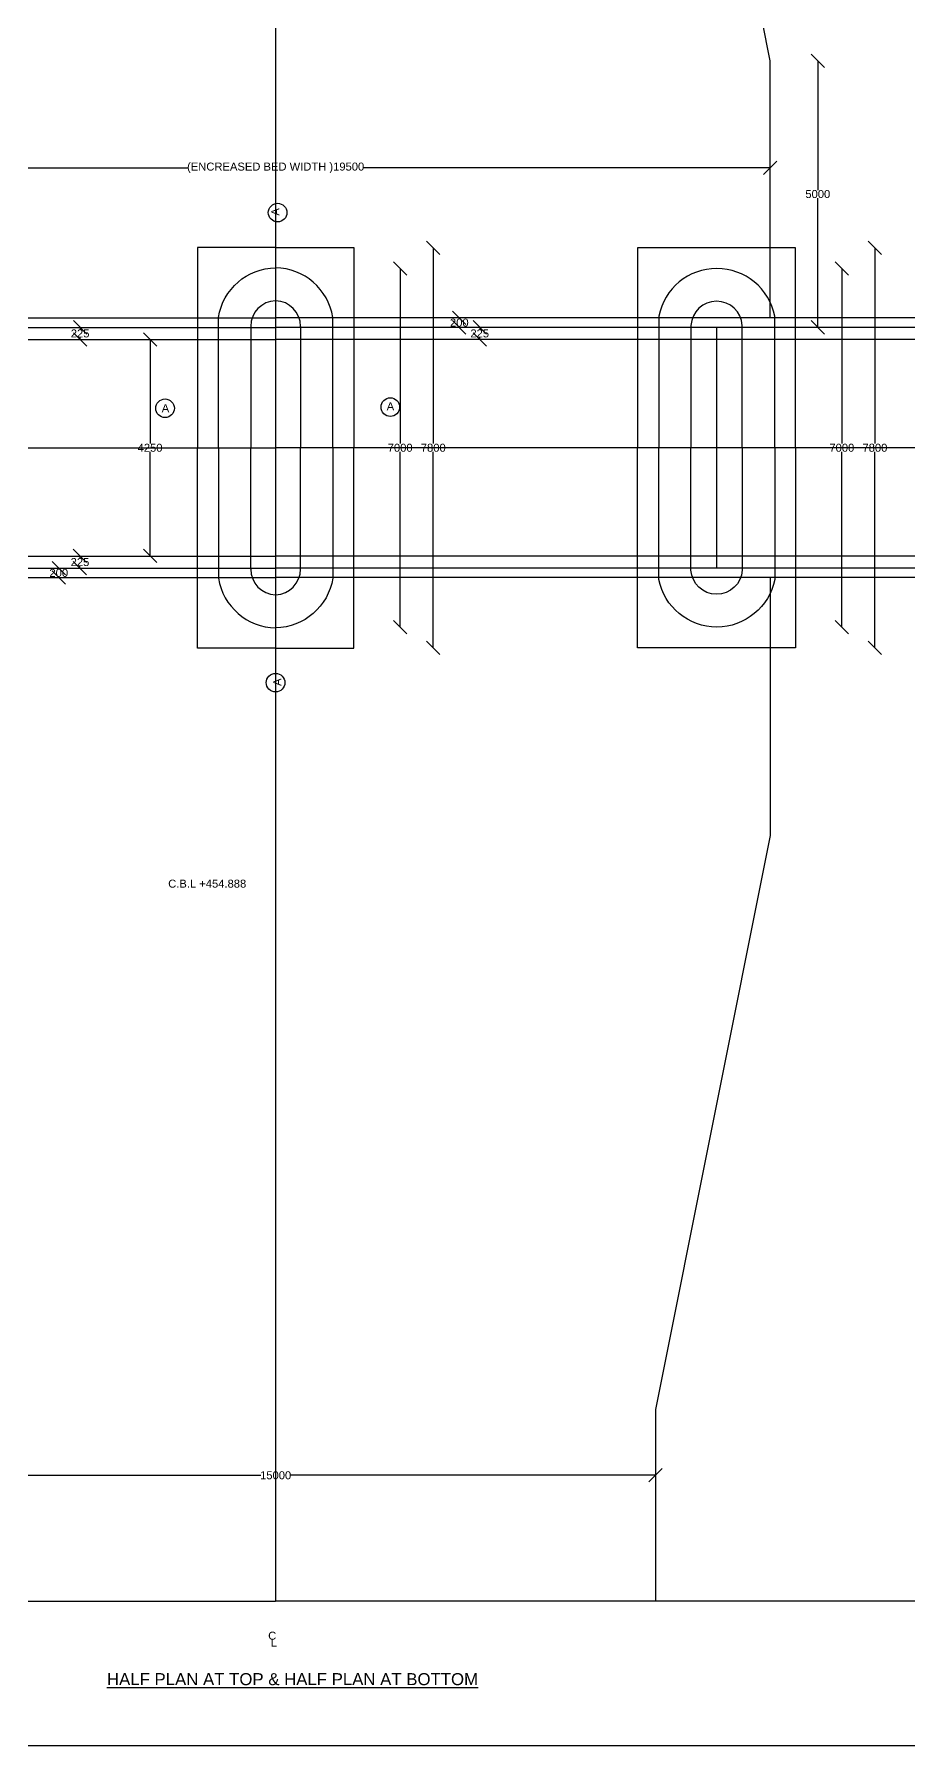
# Model space of a CAD drawing. Header units: inches. Extents: x 6.6 to 40.8, y 2.4 to 25.
# Drawn here: x 20.47 to 27.02, y 2.45 to 15.28 of the extents above; entities that cross this region are included whole.
import ezdxf

# ---------------------------------------------------------------- set-up
doc = ezdxf.new("R2010")
doc.units = ezdxf.units.IN
doc.header["$MEASUREMENT"] = 0
doc.layers.add('DIMENSION', color=7, linetype='Continuous', plot=False)
doc.styles.get("Standard").update_dxf_attribs({"font": 'arial.ttf', "height": 0.06})
doc.dimstyles.get("Standard").update_dxf_attribs({"dimtxt": 0.06, "dimasz": 0.1, "dimexe": 0, "dimexo": 0, "dimgap": 0, "dimtad": 0, "dimtih": 1, "dimtoh": 1, "dimdec": 4, "dimzin": 0, "dimdsep": 46, "dimtxsty": 'Standard', "dimblk": 'OBLIQUE', "dimcen": 0.09, "dimse1": 1, "dimse2": 1, "dimadec": 0, "dimazin": 0, "dimtfac": 1, "dimtdec": 4, "dimtofl": 0, "dimtmove": 0, "dimatfit": 0, "dimfxl": 1, "dimtolj": 1, "dimtzin": 0, "dimarcsym": 2})

# ---------------------------------------------------------------- blocks, each defined once
blk = doc.blocks.new('_Oblique')
at = {"color": 0, "linetype": 'ByBlock', "lineweight": -2}
blk.add_line((-0.5, -0.5), (0.5, 0.5), dxfattribs=at)
blk = doc.blocks.new('*D36')
at = {"layer": 'Defpoints', "color": 0, "transparency": 16777216}
for p in [(19.429, 4.491), (25.123, 4.491), (25.123, 4.48)]:
    blk.add_point(p, dxfattribs=at)
at = {"layer": 'DIMENSION', "color": 0, "lineweight": -2, "transparency": 16777216}
for p, q in [((19.429, 4.48), (22.166, 4.48)), ((25.123, 4.48), (22.386, 4.48))]:
    blk.add_line(p, q, dxfattribs=at)
at = {"layer": 'DIMENSION', "color": 0, "lineweight": -2, "transparency": 16777216, "xscale": 0.1, "yscale": 0.1, "zscale": 0.1, "rotation": 180}
blk.add_blockref('_Oblique', (19.429, 4.48), dxfattribs=at)
at = {"layer": 'DIMENSION', "color": 0, "lineweight": -2, "transparency": 16777216, "xscale": 0.1, "yscale": 0.1, "zscale": 0.1}
blk.add_blockref('_Oblique', (25.123, 4.48), dxfattribs=at)
at = {"layer": 'DIMENSION', "color": 0, "transparency": 16777216, "insert": (22.276, 4.48), "char_height": 0.06, "attachment_point": 5}
blk.add_mtext('\\A1;15000', dxfattribs=at)
blk = doc.blocks.new('*D60')
at = {"layer": 'Defpoints', "color": 0, "transparency": 16777216}
for p in [(20.811, 13.086), (20.811, 12.995), (20.811, 12.995)]:
    blk.add_point(p, dxfattribs=at)
at = {"layer": 'DIMENSION', "color": 0, "lineweight": -2, "transparency": 16777216}
for p, q in [((20.811, 13.086), (20.811, 13.071)), ((20.811, 12.995), (20.811, 13.01))]:
    blk.add_line(p, q, dxfattribs=at)
at = {"layer": 'DIMENSION', "color": 0, "lineweight": -2, "transparency": 16777216, "xscale": 0.1, "yscale": 0.1, "zscale": 0.1}
for p, rotation in [((20.811, 13.086), 90), ((20.811, 12.995), 270)]:
    blk.add_blockref('_Oblique', p, dxfattribs=dict(at, rotation=rotation))
at = {"layer": 'DIMENSION', "color": 0, "transparency": 16777216, "insert": (20.811, 13.04), "char_height": 0.06, "attachment_point": 5}
blk.add_mtext('\\A1;225', dxfattribs=at)
blk = doc.blocks.new('*D61')
at = {"layer": 'Defpoints', "color": 0, "transparency": 16777216}
for p in [(20.668, 13.157), (20.668, 13.086), (23.652, 13.086)]:
    blk.add_point(p, dxfattribs=at)
at = {"layer": 'DIMENSION', "color": 0, "lineweight": -2, "transparency": 16777216}
for p, q in [((23.652, 13.157), (23.652, 13.152)), ((23.652, 13.086), (23.652, 13.091))]:
    blk.add_line(p, q, dxfattribs=at)
at = {"layer": 'DIMENSION', "color": 0, "lineweight": -2, "transparency": 16777216, "xscale": 0.1, "yscale": 0.1, "zscale": 0.1}
for p, rotation in [((23.652, 13.157), 90), ((23.652, 13.086), 270)]:
    blk.add_blockref('_Oblique', p, dxfattribs=dict(at, rotation=rotation))
at = {"layer": 'DIMENSION', "color": 0, "transparency": 16777216, "insert": (23.652, 13.121), "char_height": 0.06, "attachment_point": 5}
blk.add_mtext('\\A1;200', dxfattribs=at)
blk = doc.blocks.new('*D62')
at = {"layer": 'Defpoints', "color": 0, "transparency": 16777216}
for p in [(21.335, 12.995), (21.335, 11.372), (21.335, 11.372)]:
    blk.add_point(p, dxfattribs=at)
at = {"layer": 'DIMENSION', "color": 0, "lineweight": -2, "transparency": 16777216}
for p, q in [((21.335, 12.995), (21.335, 12.214)), ((21.335, 11.372), (21.335, 12.153))]:
    blk.add_line(p, q, dxfattribs=at)
at = {"layer": 'DIMENSION', "color": 0, "lineweight": -2, "transparency": 16777216, "xscale": 0.1, "yscale": 0.1, "zscale": 0.1}
for p, rotation in [((21.335, 12.995), 90), ((21.335, 11.372), 270)]:
    blk.add_blockref('_Oblique', p, dxfattribs=dict(at, rotation=rotation))
at = {"layer": 'DIMENSION', "color": 0, "transparency": 16777216, "insert": (21.335, 12.183), "char_height": 0.06, "attachment_point": 5}
blk.add_mtext('\\A1;4250', dxfattribs=at)
blk = doc.blocks.new('*D63')
at = {"layer": 'Defpoints', "color": 0, "transparency": 16777216}
for p in [(22.167, 13.527), (22.167, 10.839), (23.209, 10.839)]:
    blk.add_point(p, dxfattribs=at)
at = {"layer": 'DIMENSION', "color": 0, "lineweight": -2, "transparency": 16777216}
for p, q in [((23.209, 13.527), (23.209, 12.214)), ((23.209, 10.839), (23.209, 12.153))]:
    blk.add_line(p, q, dxfattribs=at)
at = {"layer": 'DIMENSION', "color": 0, "lineweight": -2, "transparency": 16777216, "xscale": 0.1, "yscale": 0.1, "zscale": 0.1}
for p, rotation in [((23.209, 13.527), 90), ((23.209, 10.839), 270)]:
    blk.add_blockref('_Oblique', p, dxfattribs=dict(at, rotation=rotation))
at = {"layer": 'DIMENSION', "color": 0, "transparency": 16777216, "insert": (23.209, 12.183), "char_height": 0.06, "attachment_point": 5}
blk.add_mtext('\\A1;7000', dxfattribs=at)
blk = doc.blocks.new('*D64')
at = {"layer": 'Defpoints', "color": 0, "transparency": 16777216}
for p in [(22.169, 13.683), (22.169, 10.684), (23.457, 10.684)]:
    blk.add_point(p, dxfattribs=at)
at = {"layer": 'DIMENSION', "color": 0, "lineweight": -2, "transparency": 16777216}
for p, q in [((23.457, 13.683), (23.457, 12.214)), ((23.457, 10.684), (23.457, 12.153))]:
    blk.add_line(p, q, dxfattribs=at)
at = {"layer": 'DIMENSION', "color": 0, "lineweight": -2, "transparency": 16777216, "xscale": 0.1, "yscale": 0.1, "zscale": 0.1}
for p, rotation in [((23.457, 13.683), 90), ((23.457, 10.684), 270)]:
    blk.add_blockref('_Oblique', p, dxfattribs=dict(at, rotation=rotation))
at = {"layer": 'DIMENSION', "color": 0, "transparency": 16777216, "insert": (23.457, 12.183), "char_height": 0.06, "attachment_point": 5}
blk.add_mtext('\\A1;7800', dxfattribs=at)
blk = doc.blocks.new('*D65')
at = {"layer": 'Defpoints', "color": 0, "transparency": 16777216}
for p in [(23.805, 13.086), (23.805, 12.995), (23.805, 12.995)]:
    blk.add_point(p, dxfattribs=at)
at = {"layer": 'DIMENSION', "color": 0, "lineweight": -2, "transparency": 16777216}
for p, q in [((23.805, 13.086), (23.805, 13.071)), ((23.805, 12.995), (23.805, 13.01))]:
    blk.add_line(p, q, dxfattribs=at)
at = {"layer": 'DIMENSION', "color": 0, "lineweight": -2, "transparency": 16777216, "xscale": 0.1, "yscale": 0.1, "zscale": 0.1}
for p, rotation in [((23.805, 13.086), 90), ((23.805, 12.995), 270)]:
    blk.add_blockref('_Oblique', p, dxfattribs=dict(at, rotation=rotation))
at = {"layer": 'DIMENSION', "color": 0, "transparency": 16777216, "insert": (23.805, 13.04), "char_height": 0.06, "attachment_point": 5}
blk.add_mtext('\\A1;225', dxfattribs=at)
blk = doc.blocks.new('*D66')
at = {"layer": 'Defpoints', "color": 0, "transparency": 16777216}
for p in [(25.476, 13.527), (25.476, 10.839), (26.518, 10.839)]:
    blk.add_point(p, dxfattribs=at)
at = {"layer": 'DIMENSION', "color": 0, "lineweight": -2, "transparency": 16777216}
for p, q in [((26.518, 13.527), (26.518, 12.214)), ((26.518, 10.839), (26.518, 12.153))]:
    blk.add_line(p, q, dxfattribs=at)
at = {"layer": 'DIMENSION', "color": 0, "lineweight": -2, "transparency": 16777216, "xscale": 0.1, "yscale": 0.1, "zscale": 0.1}
for p, rotation in [((26.518, 13.527), 90), ((26.518, 10.839), 270)]:
    blk.add_blockref('_Oblique', p, dxfattribs=dict(at, rotation=rotation))
at = {"layer": 'DIMENSION', "color": 0, "transparency": 16777216, "insert": (26.518, 12.183), "char_height": 0.06, "attachment_point": 5}
blk.add_mtext('\\A1;7000', dxfattribs=at)
blk = doc.blocks.new('*D67')
at = {"layer": 'Defpoints', "color": 0, "transparency": 16777216}
for p in [(25.477, 13.683), (25.477, 10.684), (26.766, 10.684)]:
    blk.add_point(p, dxfattribs=at)
at = {"layer": 'DIMENSION', "color": 0, "lineweight": -2, "transparency": 16777216}
for p, q in [((26.766, 13.683), (26.766, 12.214)), ((26.766, 10.684), (26.766, 12.153))]:
    blk.add_line(p, q, dxfattribs=at)
at = {"layer": 'DIMENSION', "color": 0, "lineweight": -2, "transparency": 16777216, "xscale": 0.1, "yscale": 0.1, "zscale": 0.1}
for p, rotation in [((26.766, 13.683), 90), ((26.766, 10.684), 270)]:
    blk.add_blockref('_Oblique', p, dxfattribs=dict(at, rotation=rotation))
at = {"layer": 'DIMENSION', "color": 0, "transparency": 16777216, "insert": (26.766, 12.183), "char_height": 0.06, "attachment_point": 5}
blk.add_mtext('\\A1;7800', dxfattribs=at)
blk = doc.blocks.new('*D79')
at = {"layer": 'Defpoints', "color": 0, "transparency": 16777216}
for p in [(20.81, 11.372), (20.81, 11.372), (20.81, 11.28)]:
    blk.add_point(p, dxfattribs=at)
at = {"layer": 'DIMENSION', "color": 0, "lineweight": -2, "transparency": 16777216}
for p, q in [((20.81, 11.372), (20.81, 11.357)), ((20.81, 11.28), (20.81, 11.295))]:
    blk.add_line(p, q, dxfattribs=at)
at = {"layer": 'DIMENSION', "color": 0, "lineweight": -2, "transparency": 16777216, "xscale": 0.1, "yscale": 0.1, "zscale": 0.1}
for p, rotation in [((20.81, 11.372), 90), ((20.81, 11.28), 270)]:
    blk.add_blockref('_Oblique', p, dxfattribs=dict(at, rotation=rotation))
at = {"layer": 'DIMENSION', "color": 0, "transparency": 16777216, "insert": (20.81, 11.326), "char_height": 0.06, "attachment_point": 5}
blk.add_mtext('\\A1;225', dxfattribs=at)
blk = doc.blocks.new('*D80')
at = {"layer": 'Defpoints', "color": 0, "transparency": 16777216}
for p in [(20.651, 11.28), (20.651, 11.21), (20.651, 11.21)]:
    blk.add_point(p, dxfattribs=at)
at = {"layer": 'DIMENSION', "color": 0, "lineweight": -2, "transparency": 16777216}
for p, q in [((20.651, 11.28), (20.651, 11.276)), ((20.651, 11.21), (20.651, 11.214))]:
    blk.add_line(p, q, dxfattribs=at)
at = {"layer": 'DIMENSION', "color": 0, "lineweight": -2, "transparency": 16777216, "xscale": 0.1, "yscale": 0.1, "zscale": 0.1}
for p, rotation in [((20.651, 11.28), 90), ((20.651, 11.21), 270)]:
    blk.add_blockref('_Oblique', p, dxfattribs=dict(at, rotation=rotation))
at = {"layer": 'DIMENSION', "color": 0, "transparency": 16777216, "insert": (20.651, 11.245), "char_height": 0.06, "attachment_point": 5}
blk.add_mtext('\\A1;200', dxfattribs=at)
blk = doc.blocks.new('*D84')
at = {"layer": 'Defpoints', "color": 0, "transparency": 16777216}
for p in [(25.981, 14.282), (18.571, 14.12), (25.981, 14.12)]:
    blk.add_point(p, dxfattribs=at)
at = {"layer": 'DIMENSION', "color": 0, "lineweight": -2, "transparency": 16777216}
for p, q in [((18.571, 14.282), (21.617, 14.282)), ((25.981, 14.282), (22.935, 14.282))]:
    blk.add_line(p, q, dxfattribs=at)
at = {"layer": 'DIMENSION', "color": 0, "lineweight": -2, "transparency": 16777216, "xscale": 0.1, "yscale": 0.1, "zscale": 0.1, "rotation": 180}
blk.add_blockref('_Oblique', (18.571, 14.282), dxfattribs=at)
at = {"layer": 'DIMENSION', "color": 0, "lineweight": -2, "transparency": 16777216, "xscale": 0.1, "yscale": 0.1, "zscale": 0.1}
blk.add_blockref('_Oblique', (25.981, 14.282), dxfattribs=at)
at = {"layer": 'DIMENSION', "color": 0, "transparency": 16777216, "insert": (22.276, 14.282), "char_height": 0.06, "attachment_point": 5}
blk.add_mtext('\\A1;(ENCREASED BED WIDTH )19500', dxfattribs=at)
blk = doc.blocks.new('*D85')
at = {"layer": 'Defpoints', "color": 0, "transparency": 16777216}
for p in [(25.981, 15.084), (26.015, 13.086), (26.338, 13.086)]:
    blk.add_point(p, dxfattribs=at)
at = {"layer": 'DIMENSION', "color": 0, "lineweight": -2, "transparency": 16777216}
for p, q in [((26.338, 15.084), (26.338, 14.115)), ((26.338, 13.086), (26.338, 14.054))]:
    blk.add_line(p, q, dxfattribs=at)
at = {"layer": 'DIMENSION', "color": 0, "lineweight": -2, "transparency": 16777216, "xscale": 0.1, "yscale": 0.1, "zscale": 0.1}
for p, rotation in [((26.338, 15.084), 90), ((26.338, 13.086), 270)]:
    blk.add_blockref('_Oblique', p, dxfattribs=dict(at, rotation=rotation))
at = {"layer": 'DIMENSION', "color": 0, "transparency": 16777216, "insert": (26.338, 14.085), "char_height": 0.06, "attachment_point": 5}
blk.add_mtext('\\A1;5000', dxfattribs=at)

msp = doc.modelspace()

# ---------------------------------------------------------------- linework, layer by layer
at = {"color": 0}
msp.add_lwpolyline([(8.71823, 24.96144), (40.28462, 24.96144), (40.28462, 2.45264), (8.71823, 2.45264)], close=True, dxfattribs=at)
for points in [[(22.276, 20.83158), (22.276, 3.53551)], [(22.276, 20.83158), (22.276, 3.53551)], [(25.98065, 13.15679), (25.98065, 15.08372), (25.12775, 19.3943), (25.12775, 20.83158)], [(22.276, 13.68533), (21.69051, 13.68533), (21.69051, 12.18318)], [(22.276, 13.68533), (22.86149, 13.68533), (22.86149, 12.18318)], [(26.17145, 12.18318), (26.17145, 13.68258), (24.98694, 13.68258), (24.98694, 12.18318)], [(15.65794, 13.15679), (22.276, 13.15679)], [(22.08945, 13.09303), (22.08945, 12.18318)], [(28.89405, 13.15679), (22.276, 13.15679)], [(22.46255, 13.09303), (22.46255, 12.18318)], [(14.32343, 13.08597), (22.276, 13.08597)], [(15.65794, 12.99457), (22.276, 12.99457)], [(30.22857, 13.08597), (22.276, 13.08597)], [(28.89405, 12.99457), (22.276, 12.99457)], [(25.58008, 13.08597), (25.58008, 12.18318)], [(8.89968, 12.18318), (22.276, 12.18318)], [(22.276, 10.68102), (21.69051, 10.68102), (21.69051, 12.18318)], [(22.08945, 11.27332), (22.08945, 12.18318)], [(34.31684, 12.18318), (22.276, 12.18318)], [(22.276, 10.68102), (22.86149, 10.68102), (22.86149, 12.18318)], [(22.46255, 11.27332), (22.46255, 12.18318)], [(26.17145, 12.18318), (26.17145, 10.68377), (24.98694, 10.68377), (24.98694, 12.18318)], [(25.58008, 12.18318), (25.58008, 11.28038)], [(15.65794, 11.37179), (22.276, 11.37179)], [(28.89405, 11.37179), (22.276, 11.37179)], [(14.32343, 11.28038), (22.276, 11.28038)], [(15.65794, 11.20956), (22.276, 11.20956)], [(30.22857, 11.28038), (22.276, 11.28038)], [(28.89405, 11.20956), (22.276, 11.20956)], [(25.9808, 11.20956), (25.9808, 9.27588), (25.12258, 4.97328), (25.12258, 3.53551)], [(9.09239, 3.53551), (22.276, 3.53551)], [(34.31564, 3.53551), (22.276, 3.53551)]]:
    msp.add_lwpolyline(points, dxfattribs=at)
for points in [[(21.8475, 12.18318), (21.8475, 13.16097, -0.36281149), (22.276, 13.5332, 0.11630886)], [(22.7045, 12.18318), (22.7045, 13.16097, 0.36281149), (22.276, 13.5332, -0.11630886)], [(26.01522, 12.18318), (26.01522, 13.16965, 0.82412008), (25.14685, 13.16965), (25.14685, 12.18318)], [(25.77159, 12.18318), (25.77159, 13.10034, 0.94428762), (25.38796, 13.10034), (25.38796, 12.18318)], [(21.8475, 12.18318), (21.8475, 11.20538, 0.36281149), (22.276, 10.83315, -0.11630886)], [(22.7045, 12.18318), (22.7045, 11.20538, -0.36281149), (22.276, 10.83315, 0.11630886)], [(26.01522, 12.18318), (26.01522, 11.1967, -0.82412008), (25.14685, 11.1967), (25.14685, 12.18318)], [(25.77159, 12.18318), (25.77159, 11.26601, -0.94428762), (25.38796, 11.26601), (25.38796, 12.18318)]]:
    msp.add_lwpolyline(points, format="xyb", dxfattribs=at)
for centre, start, end in [((22.28216, 13.09304), 91.831616, 180.002274), ((22.26984, 13.09304), 359.997726, 88.168384), ((22.28216, 11.27332), 179.997726, 268.168384), ((22.26984, 11.27332), 271.831616, 0.002274)]:
    msp.add_arc(centre, 0.19271, start, end, dxfattribs=at)
at = {"layer": 'DIMENSION', "color": 0}
for centre in [(22.29079, 13.94604), (21.44732, 12.47935), (23.13512, 12.48803), (22.27541, 10.42243)]:
    msp.add_circle(centre, 0.06973, dxfattribs=at)

# ---------------------------------------------------------------- texts
at = {"color": 0}
for p in [(22.30345, 13.92379), (22.31801, 10.39789)]:
    msp.add_text('A', height=0.06, rotation=90, dxfattribs=at).set_placement(p)
for p in [(21.42259, 12.44983), (23.10815, 12.46412)]:
    msp.add_text('A', height=0.06, dxfattribs=at).set_placement(p)
at = {"layer": 'DIMENSION', "color": 0}
for s, height, p in [('C.B.L +454.888', 0.06, (21.47083, 8.88568)), ('C', 0.06, (22.22011, 3.24756)), ('L', 0.06, (22.2397, 3.19535)), ('%%UHALF PLAN AT TOP & HALF PLAN AT BOTTOM', 0.09, (21.01222, 2.90703))]:
    msp.add_text(s, height=height, dxfattribs=at).set_placement(p)

# ---------------------------------------------------------------- dimensions: what is measured, and where the dimension line sits
for base, p1, p2, text, picture, middle in [((26.3383, 13.08597), (25.98065, 15.08372), (26.01522, 13.08597), '5000', '*D85', (26.3383, 14.08485)), ((23.45739, 10.68377), (22.169, 13.68258), (22.169, 10.68377), '7800', '*D64', (23.45739, 12.18318)), ((26.76582, 10.68377), (25.47743, 13.68258), (25.47743, 10.68377), '7800', '*D67', (26.76582, 12.18318)), ((23.20927, 10.83888), (22.16716, 13.52747), (22.16716, 10.83888), '7000', '*D63', (23.20927, 12.18318)), ((26.5177, 10.83888), (25.47559, 13.52747), (25.47559, 10.83888), '7000', '*D66', (26.5177, 12.18318)), ((20.81084, 12.99457), (20.81084, 13.08597), (20.81084, 12.99457), '225', '*D60', (20.81084, 13.04027)), ((23.80518, 12.99457), (23.80518, 13.08597), (23.80518, 12.99457), '225', '*D65', (23.80518, 13.04027)), ((21.33533, 11.37179), (21.33533, 12.99457), (21.33533, 11.37179), '4250', '*D62', (21.33533, 12.18318)), ((20.81013, 11.37179), (20.81013, 11.28038), (20.81013, 11.37179), '225', '*D79', (20.81013, 11.32609)), ((20.65078, 11.20956), (20.65078, 11.28038), (20.65078, 11.20956), '200', '*D80', (20.65078, 11.24497))]:
    dim = msp.add_linear_dim(base=base, p1=p1, p2=p2, angle=90, text=text, dimstyle='Standard', dxfattribs=at)
    dim.commit()
    dim.dimension.update_dxf_attribs({"geometry": picture, "text_midpoint": middle})
for base, p1, p2, text, picture, middle in [((25.98065, 14.2818), (18.57135, 14.12026), (25.98065, 14.12026), '(ENCREASED BED WIDTH )19500', '*D84', (22.276, 14.2818)), ((25.12258, 4.4796), (19.42942, 4.4906), (25.12258, 4.4906), '15000', '*D36', (22.276, 4.4796))]:
    dim = msp.add_linear_dim(base=base, p1=p1, p2=p2, text=text, dimstyle='Standard', dxfattribs=at)
    dim.commit()
    dim.dimension.update_dxf_attribs({"geometry": picture, "text_midpoint": middle})
dim = msp.add_linear_dim(base=(23.65236, 13.08597), p1=(20.6681, 13.15679), p2=(20.6681, 13.08597), angle=90, text='200', dimstyle='Standard', dxfattribs=at)
dim.commit()
dim.dimension.update_dxf_attribs({"geometry": '*D61', "text_midpoint": (23.65236, 13.12138), "dimtype": 160})

doc.saveas('drawing.dxf')
